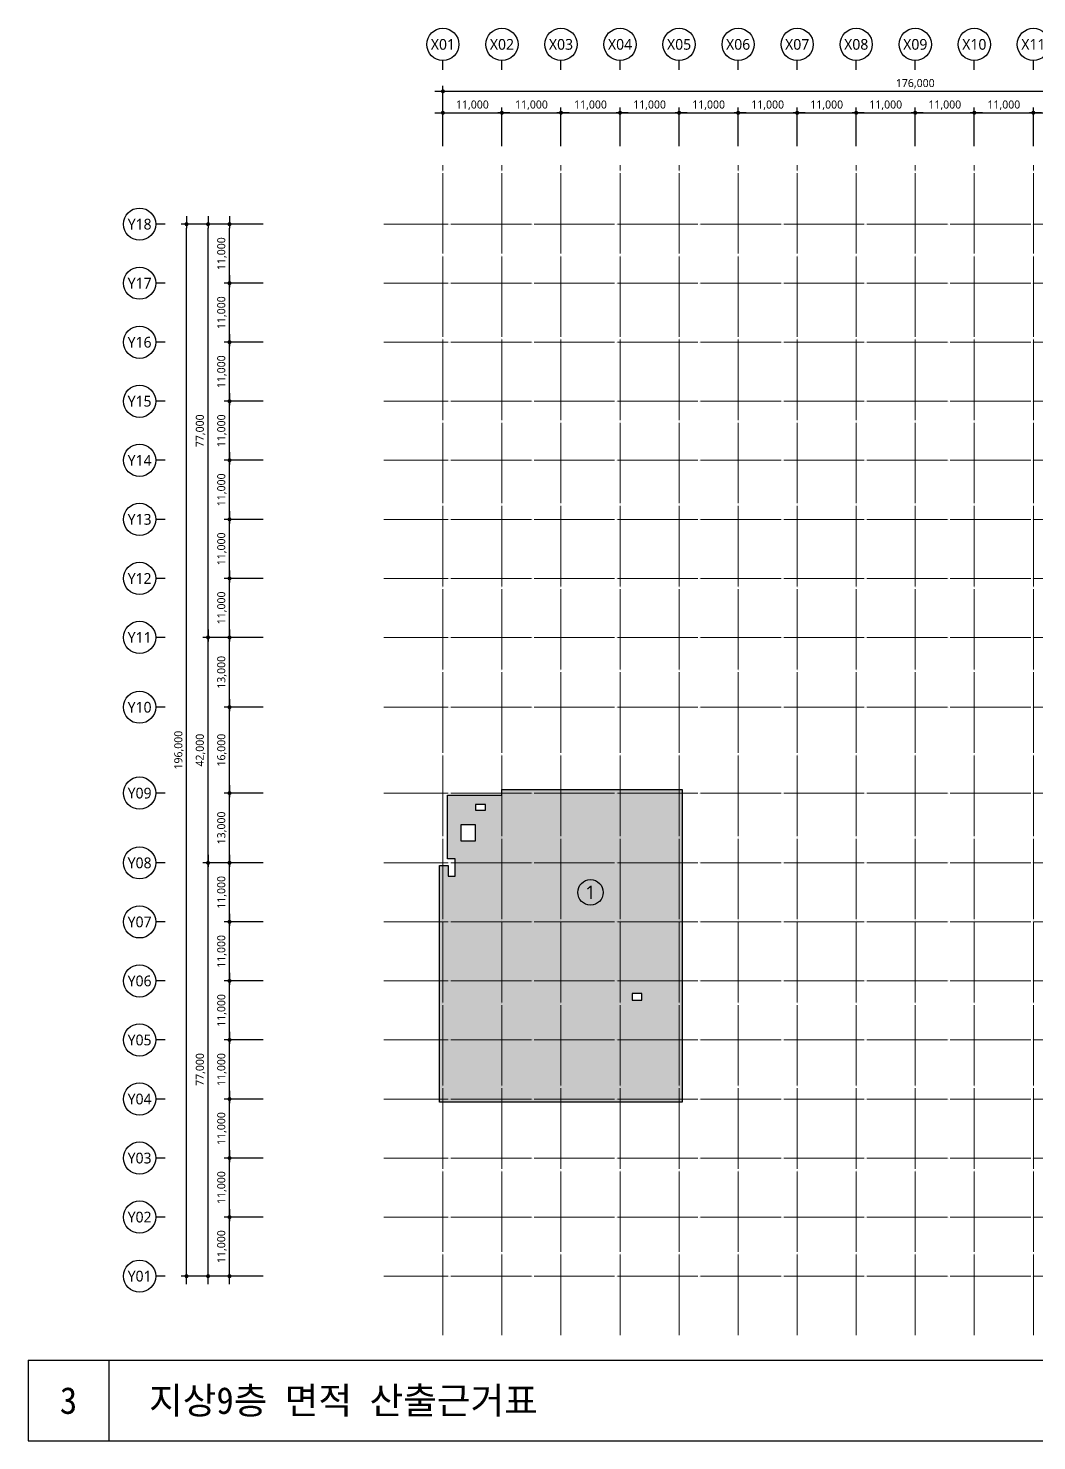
# Model space of a CAD drawing. Header units: millimetres. Extents: x 1877297 to 3504506, y 1389503 to 1925703.
# Drawn here: x 2717297 to 2905170, y 1389503 to 1652673 of the extents above; entities that cross this region are included whole.
import ezdxf
from ezdxf.enums import TextEntityAlignment as Align

# ---------------------------------------------------------------- set-up
doc = ezdxf.new("R2010")
doc.units = ezdxf.units.MM
doc.header["$LTSCALE"] = 5
doc.header["$MEASUREMENT"] = 0
doc.header["$PDSIZE"] = -10
doc.linetypes.add('CEN', pattern=[62, 60, -1, 0, -1])
doc.layers.get('0').update_dxf_attribs({"linetype": 'CONTINUOUS'})
doc.layers.get('Defpoints').update_dxf_attribs({"color": 153, "linetype": 'CONTINUOUS'})
for name, color, linetype, lineweight in [('A-AREA-LIN1', 4, 'CONTINUOUS', 25), ('A-AXIS-BUBL', 7, 'CONTINUOUS', 25), ('A-AXIS-LINE', 1, 'CEN', 15), ('A-DIMS', 7, 'CONTINUOUS', 25), ('A-XXXX-HATC', 8, 'CONTINUOUS', 18), ('A-XXXX-TABL', 7, 'CONTINUOUS', 25), ('A-XXXX-TXT2', 3, 'CONTINUOUS', 25)]:
    doc.layers.add(name, color=color, linetype=linetype, lineweight=lineweight)
doc.layers.add('AA-AREA', color=7, linetype='CONTINUOUS')
doc.styles.add('HY울릉도L', font='')
doc.styles.add('돋움', font='')
doc.styles.add('맑은고딕', font='malgun.ttf')
doc.styles.get('HY울릉도L').set_extended_font_data('HYwulM')
doc.styles.get('돋움').set_extended_font_data('DotumChe')
doc.dimstyles.new('CDIM', dxfattribs={"dimtxt": 3, "dimasz": 1.5, "dimexe": 2, "dimexo": 1, "dimgap": 1, "dimtad": 1, "dimdec": 0, "dimrnd": 0.5, "dimzin": 0, "dimdsep": 32, "dimlunit": 6, "dimtxsty": 'HY울릉도L', "dimblk1": '_CIDOT', "dimblk2": '_CIDOT', "dimsah": 1, "dimcen": 5.5, "dimclrd": 2, "dimclre": 2, "dimclrt": 7, "dimadec": 0, "dimazin": 0, "dimtfac": 1, "dimtdec": 0, "dimtix": 1, "dimtmove": 2, "dimatfit": 1, "dimldrblk": '_CIDOT', "dimfxl": 1, "dimtolj": 1, "dimtzin": 0, "dimlwd": -1, "dimarcsym": 0})

# ---------------------------------------------------------------- blocks, each defined once
blk = doc.blocks.new('면적중심선')
at = {"layer": 'A-AXIS-LINE', "ltscale": 50}
for points in [[(676821, 1781471), (676821, 1999471)], [(687821, 1781471), (687821, 1999471)], [(698821, 1781471), (698821, 1999471)], [(709821, 1781471), (709821, 1999471)], [(720821, 1781471), (720821, 1999471)], [(731821, 1781471), (731821, 1999471)], [(742821, 1781471), (742821, 1999471)], [(753821, 1781471), (753821, 1999471)], [(764821, 1781471), (764821, 1999471)], [(775821, 1781471), (775821, 1999471)], [(786821, 1781471), (786821, 1999471)], [(863821, 1988471), (665821, 1988471)], [(863821, 1977471), (665821, 1977471)], [(863821, 1966471), (665821, 1966471)], [(863821, 1955471), (665821, 1955471)], [(863821, 1944471), (665821, 1944471)], [(863821, 1933471), (665821, 1933471)], [(863821, 1922471), (665821, 1922471)], [(863821, 1911471), (665821, 1911471)], [(863821, 1898471), (665821, 1898471)], [(863821, 1882471), (665821, 1882471)], [(863821, 1869471), (665821, 1869471)], [(863821, 1858471), (665821, 1858471)], [(863821, 1847471), (665821, 1847471)], [(863821, 1836471), (665821, 1836471)], [(863821, 1825471), (665821, 1825471)], [(863821, 1814471), (665821, 1814471)], [(863821, 1803471), (665821, 1803471)], [(863821, 1792471), (665821, 1792471)]]:
    blk.add_lwpolyline(points, dxfattribs=at)
blk = doc.blocks.new('_CIDOT')
at = {"color": 0, "linetype": 'ByBlock'}
blk.add_line((2, 0), (-1, 0), dxfattribs=at)
at = {"color": 0, "linetype": 'ByBlock', "const_width": 0.5}
blk.add_lwpolyline([(-0.25, 0, 1), (0.25, 0, 1)], format="xyb", close=True, dxfattribs=at)
blk = doc.blocks.new('*D3')
at = {"layer": 'A-DIMS', "lineweight": -2, "transparency": 16777216}
for p, q in [((93193, 67121), (85943, 67121)), ((93193, 56121), (85943, 56121))]:
    blk.add_line(p, q, dxfattribs=at)
at = {"layer": 'A-DIMS', "transparency": 16777216}
blk.add_line((86943, 56871), (86943, 66371), dxfattribs=at)
at = {"layer": 'Defpoints', "color": 0, "transparency": 16777216}
for p in [(86943, 67121), (93693, 67121), (93693, 56121)]:
    blk.add_point(p, dxfattribs=at)
at = {"layer": 'A-DIMS', "transparency": 16777216, "xscale": 750, "yscale": 750, "zscale": 750}
for p, rotation in [((86943, 67121), 90), ((86943, 56121), 270)]:
    blk.add_blockref('_CIDOT', p, dxfattribs=dict(at, rotation=rotation))
at = {"layer": 'A-DIMS', "color": 3, "transparency": 16777216, "insert": (85538, 61621), "char_height": 1500, "attachment_point": 5, "rotation": 90, "style": '맑은고딕'}
blk.add_mtext('\\A1;11,000', dxfattribs=at)
blk = doc.blocks.new('*D4')
at = {"layer": 'A-DIMS', "lineweight": -2, "transparency": 16777216}
for p, q in [((93193, 78121), (85943, 78121)), ((93193, 67121), (85943, 67121))]:
    blk.add_line(p, q, dxfattribs=at)
at = {"layer": 'A-DIMS', "transparency": 16777216}
blk.add_line((86943, 67871), (86943, 77371), dxfattribs=at)
at = {"layer": 'Defpoints', "color": 0, "transparency": 16777216}
for p in [(86943, 78121), (93693, 78121), (93693, 67121)]:
    blk.add_point(p, dxfattribs=at)
at = {"layer": 'A-DIMS', "transparency": 16777216, "xscale": 750, "yscale": 750, "zscale": 750}
for p, rotation in [((86943, 78121), 90), ((86943, 67121), 270)]:
    blk.add_blockref('_CIDOT', p, dxfattribs=dict(at, rotation=rotation))
at = {"layer": 'A-DIMS', "color": 3, "transparency": 16777216, "insert": (85538, 72621), "char_height": 1500, "attachment_point": 5, "rotation": 90, "style": '맑은고딕'}
blk.add_mtext('\\A1;11,000', dxfattribs=at)
blk = doc.blocks.new('*D5')
at = {"layer": 'A-DIMS', "lineweight": -2, "transparency": 16777216}
for p, q in [((93193, 89121), (85943, 89121)), ((93193, 78121), (85943, 78121))]:
    blk.add_line(p, q, dxfattribs=at)
at = {"layer": 'A-DIMS', "transparency": 16777216}
blk.add_line((86943, 78871), (86943, 88371), dxfattribs=at)
at = {"layer": 'Defpoints', "color": 0, "transparency": 16777216}
for p in [(86943, 89121), (93693, 89121), (93693, 78121)]:
    blk.add_point(p, dxfattribs=at)
at = {"layer": 'A-DIMS', "transparency": 16777216, "xscale": 750, "yscale": 750, "zscale": 750}
for p, rotation in [((86943, 89121), 90), ((86943, 78121), 270)]:
    blk.add_blockref('_CIDOT', p, dxfattribs=dict(at, rotation=rotation))
at = {"layer": 'A-DIMS', "color": 3, "transparency": 16777216, "insert": (85538, 83621), "char_height": 1500, "attachment_point": 5, "rotation": 90, "style": '맑은고딕'}
blk.add_mtext('\\A1;11,000', dxfattribs=at)
blk = doc.blocks.new('*D6')
at = {"layer": 'A-DIMS', "lineweight": -2, "transparency": 16777216}
for p, q in [((93193, 100121), (85943, 100121)), ((93193, 89121), (85943, 89121))]:
    blk.add_line(p, q, dxfattribs=at)
at = {"layer": 'A-DIMS', "transparency": 16777216}
blk.add_line((86943, 89871), (86943, 99371), dxfattribs=at)
at = {"layer": 'Defpoints', "color": 0, "transparency": 16777216}
for p in [(86943, 100121), (93693, 100121), (93693, 89121)]:
    blk.add_point(p, dxfattribs=at)
at = {"layer": 'A-DIMS', "transparency": 16777216, "xscale": 750, "yscale": 750, "zscale": 750}
for p, rotation in [((86943, 100121), 90), ((86943, 89121), 270)]:
    blk.add_blockref('_CIDOT', p, dxfattribs=dict(at, rotation=rotation))
at = {"layer": 'A-DIMS', "color": 3, "transparency": 16777216, "insert": (85538, 94621), "char_height": 1500, "attachment_point": 5, "rotation": 90, "style": '맑은고딕'}
blk.add_mtext('\\A1;11,000', dxfattribs=at)
blk = doc.blocks.new('*D7')
at = {"layer": 'A-DIMS', "lineweight": -2, "transparency": 16777216}
for p, q in [((93193, 111121), (85943, 111121)), ((93193, 100121), (85943, 100121))]:
    blk.add_line(p, q, dxfattribs=at)
at = {"layer": 'A-DIMS', "transparency": 16777216}
blk.add_line((86943, 100871), (86943, 110371), dxfattribs=at)
at = {"layer": 'Defpoints', "color": 0, "transparency": 16777216}
for p in [(86943, 111121), (93693, 111121), (93693, 100121)]:
    blk.add_point(p, dxfattribs=at)
at = {"layer": 'A-DIMS', "transparency": 16777216, "xscale": 750, "yscale": 750, "zscale": 750}
for p, rotation in [((86943, 111121), 90), ((86943, 100121), 270)]:
    blk.add_blockref('_CIDOT', p, dxfattribs=dict(at, rotation=rotation))
at = {"layer": 'A-DIMS', "color": 3, "transparency": 16777216, "insert": (85538, 105621), "char_height": 1500, "attachment_point": 5, "rotation": 90, "style": '맑은고딕'}
blk.add_mtext('\\A1;11,000', dxfattribs=at)
blk = doc.blocks.new('*D8')
at = {"layer": 'A-DIMS', "lineweight": -2, "transparency": 16777216}
for p, q in [((93193, 122121), (85943, 122121)), ((93193, 111121), (85943, 111121))]:
    blk.add_line(p, q, dxfattribs=at)
at = {"layer": 'A-DIMS', "transparency": 16777216}
blk.add_line((86943, 111871), (86943, 121371), dxfattribs=at)
at = {"layer": 'Defpoints', "color": 0, "transparency": 16777216}
for p in [(86943, 122121), (93693, 122121), (93693, 111121)]:
    blk.add_point(p, dxfattribs=at)
at = {"layer": 'A-DIMS', "transparency": 16777216, "xscale": 750, "yscale": 750, "zscale": 750}
for p, rotation in [((86943, 122121), 90), ((86943, 111121), 270)]:
    blk.add_blockref('_CIDOT', p, dxfattribs=dict(at, rotation=rotation))
at = {"layer": 'A-DIMS', "color": 3, "transparency": 16777216, "insert": (85538, 116621), "char_height": 1500, "attachment_point": 5, "rotation": 90, "style": '맑은고딕'}
blk.add_mtext('\\A1;11,000', dxfattribs=at)
blk = doc.blocks.new('*D9')
at = {"layer": 'A-DIMS', "lineweight": -2, "transparency": 16777216}
for p, q in [((93193, 135121), (85943, 135121)), ((93193, 122121), (85943, 122121))]:
    blk.add_line(p, q, dxfattribs=at)
at = {"layer": 'A-DIMS', "transparency": 16777216}
blk.add_line((86943, 122871), (86943, 134371), dxfattribs=at)
at = {"layer": 'Defpoints', "color": 0, "transparency": 16777216}
for p in [(86943, 135121), (93693, 135121), (93693, 122121)]:
    blk.add_point(p, dxfattribs=at)
at = {"layer": 'A-DIMS', "transparency": 16777216, "xscale": 750, "yscale": 750, "zscale": 750}
for p, rotation in [((86943, 135121), 90), ((86943, 122121), 270)]:
    blk.add_blockref('_CIDOT', p, dxfattribs=dict(at, rotation=rotation))
at = {"layer": 'A-DIMS', "color": 3, "transparency": 16777216, "insert": (85538, 128621), "char_height": 1500, "attachment_point": 5, "rotation": 90, "style": '맑은고딕'}
blk.add_mtext('\\A1;13,000', dxfattribs=at)
blk = doc.blocks.new('*D10')
at = {"layer": 'A-DIMS', "lineweight": -2, "transparency": 16777216}
for p, q in [((93193, 151121), (85943, 151121)), ((93193, 135121), (85943, 135121))]:
    blk.add_line(p, q, dxfattribs=at)
at = {"layer": 'A-DIMS', "transparency": 16777216}
blk.add_line((86943, 135871), (86943, 150371), dxfattribs=at)
at = {"layer": 'Defpoints', "color": 0, "transparency": 16777216}
for p in [(86943, 151121), (93693, 151121), (93693, 135121)]:
    blk.add_point(p, dxfattribs=at)
at = {"layer": 'A-DIMS', "transparency": 16777216, "xscale": 750, "yscale": 750, "zscale": 750}
for p, rotation in [((86943, 151121), 90), ((86943, 135121), 270)]:
    blk.add_blockref('_CIDOT', p, dxfattribs=dict(at, rotation=rotation))
at = {"layer": 'A-DIMS', "color": 3, "transparency": 16777216, "insert": (85538, 143121), "char_height": 1500, "attachment_point": 5, "rotation": 90, "style": '맑은고딕'}
blk.add_mtext('\\A1;16,000', dxfattribs=at)
blk = doc.blocks.new('*D11')
at = {"layer": 'A-DIMS', "lineweight": -2, "transparency": 16777216}
for p, q in [((93193, 164121), (85943, 164121)), ((93193, 151121), (85943, 151121))]:
    blk.add_line(p, q, dxfattribs=at)
at = {"layer": 'A-DIMS', "transparency": 16777216}
blk.add_line((86943, 151871), (86943, 163371), dxfattribs=at)
at = {"layer": 'Defpoints', "color": 0, "transparency": 16777216}
for p in [(86943, 164121), (93693, 164121), (93693, 151121)]:
    blk.add_point(p, dxfattribs=at)
at = {"layer": 'A-DIMS', "transparency": 16777216, "xscale": 750, "yscale": 750, "zscale": 750}
for p, rotation in [((86943, 164121), 90), ((86943, 151121), 270)]:
    blk.add_blockref('_CIDOT', p, dxfattribs=dict(at, rotation=rotation))
at = {"layer": 'A-DIMS', "color": 3, "transparency": 16777216, "insert": (85538, 157621), "char_height": 1500, "attachment_point": 5, "rotation": 90, "style": '맑은고딕'}
blk.add_mtext('\\A1;13,000', dxfattribs=at)
blk = doc.blocks.new('*D12')
at = {"layer": 'A-DIMS', "lineweight": -2, "transparency": 16777216}
for p, q in [((93193, 175121), (85943, 175121)), ((93193, 164121), (85943, 164121))]:
    blk.add_line(p, q, dxfattribs=at)
at = {"layer": 'A-DIMS', "transparency": 16777216}
blk.add_line((86943, 164871), (86943, 174371), dxfattribs=at)
at = {"layer": 'Defpoints', "color": 0, "transparency": 16777216}
for p in [(86943, 175121), (93693, 175121), (93693, 164121)]:
    blk.add_point(p, dxfattribs=at)
at = {"layer": 'A-DIMS', "transparency": 16777216, "xscale": 750, "yscale": 750, "zscale": 750}
for p, rotation in [((86943, 175121), 90), ((86943, 164121), 270)]:
    blk.add_blockref('_CIDOT', p, dxfattribs=dict(at, rotation=rotation))
at = {"layer": 'A-DIMS', "color": 3, "transparency": 16777216, "insert": (85538, 169621), "char_height": 1500, "attachment_point": 5, "rotation": 90, "style": '맑은고딕'}
blk.add_mtext('\\A1;11,000', dxfattribs=at)
blk = doc.blocks.new('*D13')
at = {"layer": 'A-DIMS', "lineweight": -2, "transparency": 16777216}
for p, q in [((93193, 186121), (85943, 186121)), ((93193, 175121), (85943, 175121))]:
    blk.add_line(p, q, dxfattribs=at)
at = {"layer": 'A-DIMS', "transparency": 16777216}
blk.add_line((86943, 175871), (86943, 185371), dxfattribs=at)
at = {"layer": 'Defpoints', "color": 0, "transparency": 16777216}
for p in [(86943, 186121), (93693, 186121), (93693, 175121)]:
    blk.add_point(p, dxfattribs=at)
at = {"layer": 'A-DIMS', "transparency": 16777216, "xscale": 750, "yscale": 750, "zscale": 750}
for p, rotation in [((86943, 186121), 90), ((86943, 175121), 270)]:
    blk.add_blockref('_CIDOT', p, dxfattribs=dict(at, rotation=rotation))
at = {"layer": 'A-DIMS', "color": 3, "transparency": 16777216, "insert": (85538, 180621), "char_height": 1500, "attachment_point": 5, "rotation": 90, "style": '맑은고딕'}
blk.add_mtext('\\A1;11,000', dxfattribs=at)
blk = doc.blocks.new('*D14')
at = {"layer": 'A-DIMS', "lineweight": -2, "transparency": 16777216}
for p, q in [((93193, 197121), (85943, 197121)), ((93193, 186121), (85943, 186121))]:
    blk.add_line(p, q, dxfattribs=at)
at = {"layer": 'A-DIMS', "transparency": 16777216}
blk.add_line((86943, 186871), (86943, 196371), dxfattribs=at)
at = {"layer": 'Defpoints', "color": 0, "transparency": 16777216}
for p in [(86943, 197121), (93693, 197121), (93693, 186121)]:
    blk.add_point(p, dxfattribs=at)
at = {"layer": 'A-DIMS', "transparency": 16777216, "xscale": 750, "yscale": 750, "zscale": 750}
for p, rotation in [((86943, 197121), 90), ((86943, 186121), 270)]:
    blk.add_blockref('_CIDOT', p, dxfattribs=dict(at, rotation=rotation))
at = {"layer": 'A-DIMS', "color": 3, "transparency": 16777216, "insert": (85538, 191621), "char_height": 1500, "attachment_point": 5, "rotation": 90, "style": '맑은고딕'}
blk.add_mtext('\\A1;11,000', dxfattribs=at)
blk = doc.blocks.new('*D15')
at = {"layer": 'A-DIMS', "lineweight": -2, "transparency": 16777216}
for p, q in [((93193, 208121), (85943, 208121)), ((93193, 197121), (85943, 197121))]:
    blk.add_line(p, q, dxfattribs=at)
at = {"layer": 'A-DIMS', "transparency": 16777216}
blk.add_line((86943, 197871), (86943, 207371), dxfattribs=at)
at = {"layer": 'Defpoints', "color": 0, "transparency": 16777216}
for p in [(86943, 208121), (93693, 208121), (93693, 197121)]:
    blk.add_point(p, dxfattribs=at)
at = {"layer": 'A-DIMS', "transparency": 16777216, "xscale": 750, "yscale": 750, "zscale": 750}
for p, rotation in [((86943, 208121), 90), ((86943, 197121), 270)]:
    blk.add_blockref('_CIDOT', p, dxfattribs=dict(at, rotation=rotation))
at = {"layer": 'A-DIMS', "color": 3, "transparency": 16777216, "insert": (85538, 202621), "char_height": 1500, "attachment_point": 5, "rotation": 90, "style": '맑은고딕'}
blk.add_mtext('\\A1;11,000', dxfattribs=at)
blk = doc.blocks.new('*D16')
at = {"layer": 'A-DIMS', "lineweight": -2, "transparency": 16777216}
for p, q in [((93193, 219121), (85943, 219121)), ((93193, 208121), (85943, 208121))]:
    blk.add_line(p, q, dxfattribs=at)
at = {"layer": 'A-DIMS', "transparency": 16777216}
blk.add_line((86943, 208871), (86943, 218371), dxfattribs=at)
at = {"layer": 'Defpoints', "color": 0, "transparency": 16777216}
for p in [(86943, 219121), (93693, 219121), (93693, 208121)]:
    blk.add_point(p, dxfattribs=at)
at = {"layer": 'A-DIMS', "transparency": 16777216, "xscale": 750, "yscale": 750, "zscale": 750}
for p, rotation in [((86943, 219121), 90), ((86943, 208121), 270)]:
    blk.add_blockref('_CIDOT', p, dxfattribs=dict(at, rotation=rotation))
at = {"layer": 'A-DIMS', "color": 3, "transparency": 16777216, "insert": (85538, 213621), "char_height": 1500, "attachment_point": 5, "rotation": 90, "style": '맑은고딕'}
blk.add_mtext('\\A1;11,000', dxfattribs=at)
blk = doc.blocks.new('*D17')
at = {"layer": 'A-DIMS', "lineweight": -2, "transparency": 16777216}
for p, q in [((93193, 230121), (85943, 230121)), ((93193, 219121), (85943, 219121))]:
    blk.add_line(p, q, dxfattribs=at)
at = {"layer": 'A-DIMS', "transparency": 16777216}
blk.add_line((86943, 219871), (86943, 229371), dxfattribs=at)
at = {"layer": 'Defpoints', "color": 0, "transparency": 16777216}
for p in [(86943, 230121), (93693, 230121), (93693, 219121)]:
    blk.add_point(p, dxfattribs=at)
at = {"layer": 'A-DIMS', "transparency": 16777216, "xscale": 750, "yscale": 750, "zscale": 750}
for p, rotation in [((86943, 230121), 90), ((86943, 219121), 270)]:
    blk.add_blockref('_CIDOT', p, dxfattribs=dict(at, rotation=rotation))
at = {"layer": 'A-DIMS', "color": 3, "transparency": 16777216, "insert": (85538, 224621), "char_height": 1500, "attachment_point": 5, "rotation": 90, "style": '맑은고딕'}
blk.add_mtext('\\A1;11,000', dxfattribs=at)
blk = doc.blocks.new('*D18')
at = {"layer": 'A-DIMS', "lineweight": -2, "transparency": 16777216}
for p, q in [((93193, 241121), (85943, 241121)), ((93193, 230121), (85943, 230121))]:
    blk.add_line(p, q, dxfattribs=at)
at = {"layer": 'A-DIMS', "transparency": 16777216}
blk.add_line((86943, 230871), (86943, 240371), dxfattribs=at)
at = {"layer": 'Defpoints', "color": 0, "transparency": 16777216}
for p in [(86943, 241121), (93693, 241121), (93693, 230121)]:
    blk.add_point(p, dxfattribs=at)
at = {"layer": 'A-DIMS', "transparency": 16777216, "xscale": 750, "yscale": 750, "zscale": 750}
for p, rotation in [((86943, 241121), 90), ((86943, 230121), 270)]:
    blk.add_blockref('_CIDOT', p, dxfattribs=dict(at, rotation=rotation))
at = {"layer": 'A-DIMS', "color": 3, "transparency": 16777216, "insert": (85538, 235621), "char_height": 1500, "attachment_point": 5, "rotation": 90, "style": '맑은고딕'}
blk.add_mtext('\\A1;11,000', dxfattribs=at)
blk = doc.blocks.new('*D19')
at = {"layer": 'A-DIMS', "lineweight": -2, "transparency": 16777216}
for p, q in [((93193, 122121), (81943, 122121)), ((93193, 45121), (81943, 45121))]:
    blk.add_line(p, q, dxfattribs=at)
at = {"layer": 'A-DIMS', "transparency": 16777216}
blk.add_line((82943, 45871), (82943, 121371), dxfattribs=at)
at = {"layer": 'Defpoints', "color": 0, "transparency": 16777216}
for p in [(82943, 122121), (93693, 122121), (93693, 45121)]:
    blk.add_point(p, dxfattribs=at)
at = {"layer": 'A-DIMS', "transparency": 16777216, "xscale": 750, "yscale": 750, "zscale": 750}
for p, rotation in [((82943, 122121), 90), ((82943, 45121), 270)]:
    blk.add_blockref('_CIDOT', p, dxfattribs=dict(at, rotation=rotation))
at = {"layer": 'A-DIMS', "color": 3, "transparency": 16777216, "insert": (81542, 83621), "char_height": 1500, "attachment_point": 5, "rotation": 90, "style": '맑은고딕'}
blk.add_mtext('\\A1;77,000', dxfattribs=at)
blk = doc.blocks.new('*D20')
at = {"layer": 'A-DIMS', "lineweight": -2, "transparency": 16777216}
for p, q in [((93193, 241121), (77943, 241121)), ((93193, 45121), (77943, 45121))]:
    blk.add_line(p, q, dxfattribs=at)
at = {"layer": 'A-DIMS', "transparency": 16777216}
blk.add_line((78943, 45871), (78943, 240371), dxfattribs=at)
at = {"layer": 'Defpoints', "color": 0, "transparency": 16777216}
for p in [(78943, 241121), (93693, 241121), (93693, 45121)]:
    blk.add_point(p, dxfattribs=at)
at = {"layer": 'A-DIMS', "transparency": 16777216, "xscale": 750, "yscale": 750, "zscale": 750}
for p, rotation in [((78943, 241121), 90), ((78943, 45121), 270)]:
    blk.add_blockref('_CIDOT', p, dxfattribs=dict(at, rotation=rotation))
at = {"layer": 'A-DIMS', "color": 3, "transparency": 16777216, "insert": (77538, 143121), "char_height": 1500, "attachment_point": 5, "rotation": 90, "style": '맑은고딕'}
blk.add_mtext('\\A1;196,000', dxfattribs=at)
blk = doc.blocks.new('*D21')
at = {"layer": 'A-DIMS', "lineweight": -2, "transparency": 16777216}
for p, q in [((93193, 56121), (85943, 56121)), ((93193, 45121), (85943, 45121))]:
    blk.add_line(p, q, dxfattribs=at)
at = {"layer": 'A-DIMS', "transparency": 16777216}
blk.add_line((86943, 45871), (86943, 55371), dxfattribs=at)
at = {"layer": 'Defpoints', "color": 0, "transparency": 16777216}
for p in [(86943, 56121), (93693, 56121), (93693, 45121)]:
    blk.add_point(p, dxfattribs=at)
at = {"layer": 'A-DIMS', "transparency": 16777216, "xscale": 750, "yscale": 750, "zscale": 750}
for p, rotation in [((86943, 56121), 90), ((86943, 45121), 270)]:
    blk.add_blockref('_CIDOT', p, dxfattribs=dict(at, rotation=rotation))
at = {"layer": 'A-DIMS', "color": 3, "transparency": 16777216, "insert": (85538, 50621), "char_height": 1500, "attachment_point": 5, "rotation": 90, "style": '맑은고딕'}
blk.add_mtext('\\A1;11,000', dxfattribs=at)
blk = doc.blocks.new('*D22')
at = {"layer": 'A-DIMS', "lineweight": -2, "transparency": 16777216}
for p, q in [((93193, 164121), (81943, 164121)), ((93193, 122121), (81943, 122121))]:
    blk.add_line(p, q, dxfattribs=at)
at = {"layer": 'A-DIMS', "transparency": 16777216}
blk.add_line((82943, 122871), (82943, 163371), dxfattribs=at)
at = {"layer": 'Defpoints', "color": 0, "transparency": 16777216}
for p in [(82943, 164121), (93693, 164121), (93693, 122121)]:
    blk.add_point(p, dxfattribs=at)
at = {"layer": 'A-DIMS', "transparency": 16777216, "xscale": 750, "yscale": 750, "zscale": 750}
for p, rotation in [((82943, 164121), 90), ((82943, 122121), 270)]:
    blk.add_blockref('_CIDOT', p, dxfattribs=dict(at, rotation=rotation))
at = {"layer": 'A-DIMS', "color": 3, "transparency": 16777216, "insert": (81542, 143121), "char_height": 1500, "attachment_point": 5, "rotation": 90, "style": '맑은고딕'}
blk.add_mtext('\\A1;42,000', dxfattribs=at)
blk = doc.blocks.new('*D23')
at = {"layer": 'A-DIMS', "lineweight": -2, "transparency": 16777216}
for p, q in [((93193, 241121), (81943, 241121)), ((93193, 164121), (81943, 164121))]:
    blk.add_line(p, q, dxfattribs=at)
at = {"layer": 'A-DIMS', "transparency": 16777216}
blk.add_line((82943, 164871), (82943, 240371), dxfattribs=at)
at = {"layer": 'Defpoints', "color": 0, "transparency": 16777216}
for p in [(82943, 241121), (93693, 241121), (93693, 164121)]:
    blk.add_point(p, dxfattribs=at)
at = {"layer": 'A-DIMS', "transparency": 16777216, "xscale": 750, "yscale": 750, "zscale": 750}
for p, rotation in [((82943, 241121), 90), ((82943, 164121), 270)]:
    blk.add_blockref('_CIDOT', p, dxfattribs=dict(at, rotation=rotation))
at = {"layer": 'A-DIMS', "color": 3, "transparency": 16777216, "insert": (81542, 202621), "char_height": 1500, "attachment_point": 5, "rotation": 90, "style": '맑은고딕'}
blk.add_mtext('\\A1;77,000', dxfattribs=at)
blk = doc.blocks.new('*D24')
at = {"layer": 'A-DIMS', "lineweight": -2, "transparency": 16777216}
for p, q in [((148693, 255621), (148693, 262871)), ((159693, 255621), (159693, 262871))]:
    blk.add_line(p, q, dxfattribs=at)
at = {"layer": 'A-DIMS', "transparency": 16777216}
blk.add_line((149443, 261871), (158943, 261871), dxfattribs=at)
at = {"layer": 'Defpoints', "color": 0, "transparency": 16777216}
for p in [(159693, 261871), (148693, 255121), (159693, 255121)]:
    blk.add_point(p, dxfattribs=at)
at = {"layer": 'A-DIMS', "transparency": 16777216, "xscale": 750, "yscale": 750, "zscale": 750, "rotation": 180}
blk.add_blockref('_CIDOT', (148693, 261871), dxfattribs=at)
at = {"layer": 'A-DIMS', "transparency": 16777216, "xscale": 750, "yscale": 750, "zscale": 750}
blk.add_blockref('_CIDOT', (159693, 261871), dxfattribs=at)
at = {"layer": 'A-DIMS', "color": 3, "transparency": 16777216, "insert": (154193, 263275), "char_height": 1500, "attachment_point": 5, "style": '맑은고딕'}
blk.add_mtext('\\A1;11,000', dxfattribs=at)
blk = doc.blocks.new('*D25')
at = {"layer": 'A-DIMS', "lineweight": -2, "transparency": 16777216}
for p, q in [((159693, 255621), (159693, 262871)), ((170693, 255621), (170693, 262871))]:
    blk.add_line(p, q, dxfattribs=at)
at = {"layer": 'A-DIMS', "transparency": 16777216}
blk.add_line((160443, 261871), (169943, 261871), dxfattribs=at)
at = {"layer": 'Defpoints', "color": 0, "transparency": 16777216}
for p in [(170693, 261871), (159693, 255121), (170693, 255121)]:
    blk.add_point(p, dxfattribs=at)
at = {"layer": 'A-DIMS', "transparency": 16777216, "xscale": 750, "yscale": 750, "zscale": 750, "rotation": 180}
blk.add_blockref('_CIDOT', (159693, 261871), dxfattribs=at)
at = {"layer": 'A-DIMS', "transparency": 16777216, "xscale": 750, "yscale": 750, "zscale": 750}
blk.add_blockref('_CIDOT', (170693, 261871), dxfattribs=at)
at = {"layer": 'A-DIMS', "color": 3, "transparency": 16777216, "insert": (165193, 263275), "char_height": 1500, "attachment_point": 5, "style": '맑은고딕'}
blk.add_mtext('\\A1;11,000', dxfattribs=at)
blk = doc.blocks.new('*D26')
at = {"layer": 'A-DIMS', "lineweight": -2, "transparency": 16777216}
for p, q in [((170693, 255621), (170693, 262871)), ((181693, 255621), (181693, 262871))]:
    blk.add_line(p, q, dxfattribs=at)
at = {"layer": 'A-DIMS', "transparency": 16777216}
blk.add_line((171443, 261871), (180943, 261871), dxfattribs=at)
at = {"layer": 'Defpoints', "color": 0, "transparency": 16777216}
for p in [(181693, 261871), (170693, 255121), (181693, 255121)]:
    blk.add_point(p, dxfattribs=at)
at = {"layer": 'A-DIMS', "transparency": 16777216, "xscale": 750, "yscale": 750, "zscale": 750, "rotation": 180}
blk.add_blockref('_CIDOT', (170693, 261871), dxfattribs=at)
at = {"layer": 'A-DIMS', "transparency": 16777216, "xscale": 750, "yscale": 750, "zscale": 750}
blk.add_blockref('_CIDOT', (181693, 261871), dxfattribs=at)
at = {"layer": 'A-DIMS', "color": 3, "transparency": 16777216, "insert": (176193, 263275), "char_height": 1500, "attachment_point": 5, "style": '맑은고딕'}
blk.add_mtext('\\A1;11,000', dxfattribs=at)
blk = doc.blocks.new('*D27')
at = {"layer": 'A-DIMS', "lineweight": -2, "transparency": 16777216}
for p, q in [((181693, 255621), (181693, 262871)), ((192693, 255621), (192693, 262871))]:
    blk.add_line(p, q, dxfattribs=at)
at = {"layer": 'A-DIMS', "transparency": 16777216}
blk.add_line((182443, 261871), (191943, 261871), dxfattribs=at)
at = {"layer": 'Defpoints', "color": 0, "transparency": 16777216}
for p in [(192693, 261871), (181693, 255121), (192693, 255121)]:
    blk.add_point(p, dxfattribs=at)
at = {"layer": 'A-DIMS', "transparency": 16777216, "xscale": 750, "yscale": 750, "zscale": 750, "rotation": 180}
blk.add_blockref('_CIDOT', (181693, 261871), dxfattribs=at)
at = {"layer": 'A-DIMS', "transparency": 16777216, "xscale": 750, "yscale": 750, "zscale": 750}
blk.add_blockref('_CIDOT', (192693, 261871), dxfattribs=at)
at = {"layer": 'A-DIMS', "color": 3, "transparency": 16777216, "insert": (187193, 263275), "char_height": 1500, "attachment_point": 5, "style": '맑은고딕'}
blk.add_mtext('\\A1;11,000', dxfattribs=at)
blk = doc.blocks.new('*D28')
at = {"layer": 'A-DIMS', "lineweight": -2, "transparency": 16777216}
for p, q in [((192693, 255621), (192693, 262871)), ((203693, 255621), (203693, 262871))]:
    blk.add_line(p, q, dxfattribs=at)
at = {"layer": 'A-DIMS', "transparency": 16777216}
blk.add_line((193443, 261871), (202943, 261871), dxfattribs=at)
at = {"layer": 'Defpoints', "color": 0, "transparency": 16777216}
for p in [(203693, 261871), (192693, 255121), (203693, 255121)]:
    blk.add_point(p, dxfattribs=at)
at = {"layer": 'A-DIMS', "transparency": 16777216, "xscale": 750, "yscale": 750, "zscale": 750, "rotation": 180}
blk.add_blockref('_CIDOT', (192693, 261871), dxfattribs=at)
at = {"layer": 'A-DIMS', "transparency": 16777216, "xscale": 750, "yscale": 750, "zscale": 750}
blk.add_blockref('_CIDOT', (203693, 261871), dxfattribs=at)
at = {"layer": 'A-DIMS', "color": 3, "transparency": 16777216, "insert": (198193, 263275), "char_height": 1500, "attachment_point": 5, "style": '맑은고딕'}
blk.add_mtext('\\A1;11,000', dxfattribs=at)
blk = doc.blocks.new('*D29')
at = {"layer": 'A-DIMS', "lineweight": -2, "transparency": 16777216}
for p, q in [((203693, 255621), (203693, 262871)), ((214693, 255621), (214693, 262871))]:
    blk.add_line(p, q, dxfattribs=at)
at = {"layer": 'A-DIMS', "transparency": 16777216}
blk.add_line((204443, 261871), (213943, 261871), dxfattribs=at)
at = {"layer": 'Defpoints', "color": 0, "transparency": 16777216}
for p in [(214693, 261871), (203693, 255121), (214693, 255121)]:
    blk.add_point(p, dxfattribs=at)
at = {"layer": 'A-DIMS', "transparency": 16777216, "xscale": 750, "yscale": 750, "zscale": 750, "rotation": 180}
blk.add_blockref('_CIDOT', (203693, 261871), dxfattribs=at)
at = {"layer": 'A-DIMS', "transparency": 16777216, "xscale": 750, "yscale": 750, "zscale": 750}
blk.add_blockref('_CIDOT', (214693, 261871), dxfattribs=at)
at = {"layer": 'A-DIMS', "color": 3, "transparency": 16777216, "insert": (209193, 263275), "char_height": 1500, "attachment_point": 5, "style": '맑은고딕'}
blk.add_mtext('\\A1;11,000', dxfattribs=at)
blk = doc.blocks.new('*D30')
at = {"layer": 'A-DIMS', "lineweight": -2, "transparency": 16777216}
for p, q in [((214693, 255621), (214693, 262871)), ((225693, 255621), (225693, 262871))]:
    blk.add_line(p, q, dxfattribs=at)
at = {"layer": 'A-DIMS', "transparency": 16777216}
blk.add_line((215443, 261871), (224943, 261871), dxfattribs=at)
at = {"layer": 'Defpoints', "color": 0, "transparency": 16777216}
for p in [(225693, 261871), (214693, 255121), (225693, 255121)]:
    blk.add_point(p, dxfattribs=at)
at = {"layer": 'A-DIMS', "transparency": 16777216, "xscale": 750, "yscale": 750, "zscale": 750, "rotation": 180}
blk.add_blockref('_CIDOT', (214693, 261871), dxfattribs=at)
at = {"layer": 'A-DIMS', "transparency": 16777216, "xscale": 750, "yscale": 750, "zscale": 750}
blk.add_blockref('_CIDOT', (225693, 261871), dxfattribs=at)
at = {"layer": 'A-DIMS', "color": 3, "transparency": 16777216, "insert": (220193, 263275), "char_height": 1500, "attachment_point": 5, "style": '맑은고딕'}
blk.add_mtext('\\A1;11,000', dxfattribs=at)
blk = doc.blocks.new('*D31')
at = {"layer": 'A-DIMS', "lineweight": -2, "transparency": 16777216}
for p, q in [((225693, 255621), (225693, 262871)), ((236693, 255621), (236693, 262871))]:
    blk.add_line(p, q, dxfattribs=at)
at = {"layer": 'A-DIMS', "transparency": 16777216}
blk.add_line((226443, 261871), (235943, 261871), dxfattribs=at)
at = {"layer": 'Defpoints', "color": 0, "transparency": 16777216}
for p in [(236693, 261871), (225693, 255121), (236693, 255121)]:
    blk.add_point(p, dxfattribs=at)
at = {"layer": 'A-DIMS', "transparency": 16777216, "xscale": 750, "yscale": 750, "zscale": 750, "rotation": 180}
blk.add_blockref('_CIDOT', (225693, 261871), dxfattribs=at)
at = {"layer": 'A-DIMS', "transparency": 16777216, "xscale": 750, "yscale": 750, "zscale": 750}
blk.add_blockref('_CIDOT', (236693, 261871), dxfattribs=at)
at = {"layer": 'A-DIMS', "color": 3, "transparency": 16777216, "insert": (231193, 263275), "char_height": 1500, "attachment_point": 5, "style": '맑은고딕'}
blk.add_mtext('\\A1;11,000', dxfattribs=at)
blk = doc.blocks.new('*D32')
at = {"layer": 'A-DIMS', "lineweight": -2, "transparency": 16777216}
for p, q in [((236693, 255621), (236693, 262871)), ((247693, 255621), (247693, 262871))]:
    blk.add_line(p, q, dxfattribs=at)
at = {"layer": 'A-DIMS', "transparency": 16777216}
blk.add_line((237443, 261871), (246943, 261871), dxfattribs=at)
at = {"layer": 'Defpoints', "color": 0, "transparency": 16777216}
for p in [(247693, 261871), (236693, 255121), (247693, 255121)]:
    blk.add_point(p, dxfattribs=at)
at = {"layer": 'A-DIMS', "transparency": 16777216, "xscale": 750, "yscale": 750, "zscale": 750, "rotation": 180}
blk.add_blockref('_CIDOT', (236693, 261871), dxfattribs=at)
at = {"layer": 'A-DIMS', "transparency": 16777216, "xscale": 750, "yscale": 750, "zscale": 750}
blk.add_blockref('_CIDOT', (247693, 261871), dxfattribs=at)
at = {"layer": 'A-DIMS', "color": 3, "transparency": 16777216, "insert": (242193, 263275), "char_height": 1500, "attachment_point": 5, "style": '맑은고딕'}
blk.add_mtext('\\A1;11,000', dxfattribs=at)
blk = doc.blocks.new('*D37')
at = {"layer": 'A-DIMS', "lineweight": -2, "transparency": 16777216}
for p, q in [((126693, 255621), (126693, 266871)), ((302693, 255621), (302693, 266871))]:
    blk.add_line(p, q, dxfattribs=at)
at = {"layer": 'A-DIMS', "transparency": 16777216}
blk.add_line((127443, 265871), (301943, 265871), dxfattribs=at)
at = {"layer": 'Defpoints', "color": 0, "transparency": 16777216}
for p in [(302693, 265871), (126693, 255121), (302693, 255121)]:
    blk.add_point(p, dxfattribs=at)
at = {"layer": 'A-DIMS', "transparency": 16777216, "xscale": 750, "yscale": 750, "zscale": 750, "rotation": 180}
blk.add_blockref('_CIDOT', (126693, 265871), dxfattribs=at)
at = {"layer": 'A-DIMS', "transparency": 16777216, "xscale": 750, "yscale": 750, "zscale": 750}
blk.add_blockref('_CIDOT', (302693, 265871), dxfattribs=at)
at = {"layer": 'A-DIMS', "color": 3, "transparency": 16777216, "insert": (214693, 267275), "char_height": 1500, "attachment_point": 5, "style": '맑은고딕'}
blk.add_mtext('\\A1;176,000', dxfattribs=at)
blk = doc.blocks.new('*D39')
at = {"layer": 'A-DIMS', "lineweight": -2, "transparency": 16777216}
for p, q in [((126693, 255621), (126693, 262871)), ((137693, 255621), (137693, 262871))]:
    blk.add_line(p, q, dxfattribs=at)
at = {"layer": 'A-DIMS', "transparency": 16777216}
blk.add_line((127443, 261871), (136943, 261871), dxfattribs=at)
at = {"layer": 'Defpoints', "color": 0, "transparency": 16777216}
for p in [(137693, 261871), (126693, 255121), (137693, 255121)]:
    blk.add_point(p, dxfattribs=at)
at = {"layer": 'A-DIMS', "transparency": 16777216, "xscale": 750, "yscale": 750, "zscale": 750, "rotation": 180}
blk.add_blockref('_CIDOT', (126693, 261871), dxfattribs=at)
at = {"layer": 'A-DIMS', "transparency": 16777216, "xscale": 750, "yscale": 750, "zscale": 750}
blk.add_blockref('_CIDOT', (137693, 261871), dxfattribs=at)
at = {"layer": 'A-DIMS', "color": 3, "transparency": 16777216, "insert": (132193, 263275), "char_height": 1500, "attachment_point": 5, "style": '맑은고딕'}
blk.add_mtext('\\A1;11,000', dxfattribs=at)
blk = doc.blocks.new('*D40')
at = {"layer": 'A-DIMS', "lineweight": -2, "transparency": 16777216}
for p, q in [((137693, 255621), (137693, 262871)), ((148693, 255621), (148693, 262871))]:
    blk.add_line(p, q, dxfattribs=at)
at = {"layer": 'A-DIMS', "transparency": 16777216}
blk.add_line((138443, 261871), (147943, 261871), dxfattribs=at)
at = {"layer": 'Defpoints', "color": 0, "transparency": 16777216}
for p in [(148693, 261871), (137693, 255121), (148693, 255121)]:
    blk.add_point(p, dxfattribs=at)
at = {"layer": 'A-DIMS', "transparency": 16777216, "xscale": 750, "yscale": 750, "zscale": 750, "rotation": 180}
blk.add_blockref('_CIDOT', (137693, 261871), dxfattribs=at)
at = {"layer": 'A-DIMS', "transparency": 16777216, "xscale": 750, "yscale": 750, "zscale": 750}
blk.add_blockref('_CIDOT', (148693, 261871), dxfattribs=at)
at = {"layer": 'A-DIMS', "color": 3, "transparency": 16777216, "insert": (143193, 263275), "char_height": 1500, "attachment_point": 5, "style": '맑은고딕'}
blk.add_mtext('\\A1;11,000', dxfattribs=at)
blk = doc.blocks.new('DIM(210222)')
for p, q in [((126693, 269870.6), (126693, 271620.6)), ((137693, 269870.6), (137693, 271620.6)), ((148693, 269870.6), (148693, 271620.6)), ((159693, 269870.6), (159693, 271620.6)), ((170693, 269870.6), (170693, 271620.6)), ((181693, 269870.6), (181693, 271620.6)), ((192693, 269870.6), (192693, 271620.6)), ((203693, 269870.6), (203693, 271620.6)), ((214693, 269870.6), (214693, 271620.6)), ((225693, 269870.6), (225693, 271620.6)), ((236693, 269870.6), (236693, 271620.6)), ((74943, 241120.6), (73193, 241120.6)), ((74943, 230120.6), (73193, 230120.6)), ((74943, 219120.6), (73193, 219120.6)), ((74943, 208120.6), (73193, 208120.6)), ((74943, 197120.6), (73193, 197120.6)), ((74943, 186120.6), (73193, 186120.6)), ((74943, 175120.6), (73193, 175120.6)), ((74943, 164120.6), (73193, 164120.6)), ((74943, 151120.6), (73193, 151120.6)), ((74943, 135120.6), (73193, 135120.6)), ((74943, 122120.6), (73193, 122120.6)), ((74943, 111120.6), (73193, 111120.6)), ((74943, 100120.6), (73193, 100120.6)), ((74943, 89120.6), (73193, 89120.6)), ((74943, 78120.6), (73193, 78120.6)), ((74943, 67120.6), (73193, 67120.6)), ((74943, 56120.6), (73193, 56120.6)), ((74943, 45120.6), (73193, 45120.6))]:
    blk.add_line(p, q)
at = {"layer": 'A-AXIS-BUBL', "ltscale": 0.2}
for centre in [(126693, 274620.6), (137693, 274620.6), (148693, 274620.6), (159693, 274620.6), (170693, 274620.6), (181693, 274620.6), (192693, 274620.6), (203693, 274620.6), (214693, 274620.6), (225693, 274620.6), (236693, 274620.6), (70193, 241120.6), (70193, 230120.6), (70193, 219120.6), (70193, 208120.6), (70193, 197120.6), (70193, 186120.6), (70193, 175120.6), (70193, 164120.6), (70193, 151120.6), (70193, 135120.6), (70193, 122120.6), (70193, 111120.6), (70193, 100120.6), (70193, 89120.6), (70193, 78120.6), (70193, 67120.6), (70193, 56120.6), (70193, 45120.6)]:
    blk.add_circle(centre, 3000, dxfattribs=at)
at = {"layer": 'A-XXXX-TXT2', "ltscale": 0.2, "style": '맑은고딕'}
for s, p in [('X01', (126693, 274620.6)), ('X02', (137693, 274620.6)), ('X03', (148693, 274620.6)), ('X04', (159693, 274620.6)), ('X05', (170693, 274620.6)), ('X06', (181693, 274620.6)), ('X07', (192693, 274620.6)), ('X08', (203693, 274620.6)), ('X09', (214693, 274620.6)), ('X10', (225693, 274620.6)), ('X11', (236693, 274620.6)), ('Y18', (70193, 241120.6)), ('Y17', (70193, 230120.6)), ('Y16', (70193, 219120.6)), ('Y15', (70193, 208120.6)), ('Y14', (70193, 197120.6)), ('Y13', (70193, 186120.6)), ('Y12', (70193, 175120.6)), ('Y11', (70193, 164120.6)), ('Y10', (70193, 151120.6)), ('Y09', (70193, 135120.6)), ('Y08', (70193, 122120.6)), ('Y07', (70193, 111120.6)), ('Y06', (70193, 100120.6)), ('Y05', (70193, 89120.6)), ('Y04', (70193, 78120.6)), ('Y03', (70193, 67120.6)), ('Y02', (70193, 56120.6)), ('Y01', (70193, 45120.6))]:
    blk.add_text(s, height=2000, dxfattribs=at).set_placement(p, align=Align.MIDDLE)
at = {"layer": 'A-DIMS'}
for p1, p2, distance, picture, middle in [((126693, 255120.6), (302693, 255120.6), 10750, '*D37', (214693, 267275.5)), ((126693, 255120.6), (137693, 255120.6), 6750, '*D39', (132193, 263275.5)), ((137693, 255120.6), (148693, 255120.6), 6750, '*D40', (143193, 263275.5)), ((148693, 255120.6), (159693, 255120.6), 6750, '*D24', (154193, 263275.5)), ((159693, 255120.6), (170693, 255120.6), 6750, '*D25', (165193, 263275.5)), ((170693, 255120.6), (181693, 255120.6), 6750, '*D26', (176193, 263275.5)), ((181693, 255120.6), (192693, 255120.6), 6750, '*D27', (187193, 263275.5)), ((192693, 255120.6), (203693, 255120.6), 6750, '*D28', (198193, 263275.5)), ((203693, 255120.6), (214693, 255120.6), 6750, '*D29', (209193, 263275.5)), ((214693, 255120.6), (225693, 255120.6), 6750, '*D30', (220193, 263275.5)), ((225693, 255120.6), (236693, 255120.6), 6750, '*D31', (231193, 263275.5)), ((236693, 255120.6), (247693, 255120.6), 6750, '*D32', (242193, 263275.5)), ((93693, 45120.6), (93693, 241120.6), 14750, '*D20', (77538.1, 143120.6)), ((93693, 164120.6), (93693, 241120.6), 10750, '*D23', (81542.2, 202620.6)), ((93693, 230120.6), (93693, 241120.6), 6750, '*D18', (85538.1, 235620.6)), ((93693, 219120.6), (93693, 230120.6), 6750, '*D17', (85538.1, 224620.6)), ((93693, 208120.6), (93693, 219120.6), 6750, '*D16', (85538.1, 213620.6)), ((93693, 197120.6), (93693, 208120.6), 6750, '*D15', (85538.1, 202620.6)), ((93693, 186120.6), (93693, 197120.6), 6750, '*D14', (85538.1, 191620.6)), ((93693, 175120.6), (93693, 186120.6), 6750, '*D13', (85538.1, 180620.6)), ((93693, 164120.6), (93693, 175120.6), 6750, '*D12', (85538.1, 169620.6)), ((93693, 122120.6), (93693, 164120.6), 10750, '*D22', (81542.2, 143120.6)), ((93693, 151120.6), (93693, 164120.6), 6750, '*D11', (85538.1, 157620.6)), ((93693, 135120.6), (93693, 151120.6), 6750, '*D10', (85538.1, 143120.6)), ((93693, 122120.6), (93693, 135120.6), 6750, '*D9', (85538.1, 128620.6)), ((93693, 45120.6), (93693, 122120.6), 10750, '*D19', (81542.2, 83620.6)), ((93693, 111120.6), (93693, 122120.6), 6750, '*D8', (85538.1, 116620.6)), ((93693, 100120.6), (93693, 111120.6), 6750, '*D7', (85538.1, 105620.6)), ((93693, 89120.6), (93693, 100120.6), 6750, '*D6', (85538.1, 94620.6)), ((93693, 78120.6), (93693, 89120.6), 6750, '*D5', (85538.1, 83620.6)), ((93693, 67120.6), (93693, 78120.6), 6750, '*D4', (85538.1, 72620.6)), ((93693, 56120.6), (93693, 67120.6), 6750, '*D3', (85538.1, 61620.6)), ((93693, 45120.6), (93693, 56120.6), 6750, '*D21', (85538.1, 50620.6))]:
    dim = blk.add_aligned_dim(p1=p1, p2=p2, distance=distance, dimstyle='CDIM', override={"dimscale": 500, "dimtxsty": '맑은고딕', "dimclrd": 256, "dimclre": 256, "dimclrt": 3}, dxfattribs=at)
    dim.commit()
    dim.dimension.update_dxf_attribs({"geometry": picture, "text_midpoint": middle})

msp = doc.modelspace()

# ---------------------------------------------------------------- hatches: boundary and pattern name
at = {"layer": 'A-XXXX-HATC'}
h = msp.add_hatch(color=256, dxfattribs=at)
h.dxf.hatch_style = 1
h.paths.add_polyline_path([(2839140.1, 1510823.4), (2805540.1, 1510823.4), (2805540.1, 1509798.4), (2795415.1, 1509798.4), (2795415.1, 1497948.4), (2796840.1, 1497948.4), (2796840.1, 1494673.4), (2795540.1, 1494673.4), (2795540.1, 1496698.4), (2793890.1, 1496698.4), (2793890.1, 1452573.4), (2839140.1, 1452573.4)])
h.paths.add_polyline_path([(2831615.1, 1472823.4), (2831615.1, 1471598.4), (2829815.1, 1471598.4), (2829815.1, 1472823.4)], flags=16)
h.paths.add_polyline_path([(2802465.1, 1506973.4), (2800615.1, 1506973.4), (2800615.1, 1508023.4), (2802465.1, 1508023.4)], flags=16)
h.paths.add_polyline_path([(2800540.1, 1501198.4), (2797965.1, 1501198.4), (2797965.1, 1504348.4), (2800540.1, 1504348.4)], flags=16)

# ---------------------------------------------------------------- linework, layer by layer
at = {"layer": 'A-AREA-LIN1'}
for points in [[(2795415.1, 1509798.4), (2805540.1, 1509798.4), (2805540.1, 1510823.4), (2839140.1, 1510823.4), (2839140.1, 1452573.4), (2793890.1, 1452573.4), (2793890.1, 1496698.4), (2795540.1, 1496698.4), (2795540.1, 1494673.4), (2796840.1, 1494673.4), (2796840.1, 1497948.4), (2795415.1, 1497948.4)], [(2802465.1, 1508023.4), (2800615.1, 1508023.4), (2800615.1, 1506973.4), (2802465.1, 1506973.4)], [(2797965.1, 1504348.4), (2800540.1, 1504348.4), (2800540.1, 1501198.4), (2797965.1, 1501198.4)], [(2829815.1, 1471598.4), (2831615.1, 1471598.4), (2831615.1, 1472823.4), (2829815.1, 1472823.4)]]:
    msp.add_lwpolyline(points, close=True, dxfattribs=at)
at = {"layer": 'A-XXXX-TABL'}
for p, q in [((2717297, 1404502.8), (3436047, 1404502.8)), ((2717297, 1404502.8), (2717297, 1389502.8)), ((2732297, 1404502.8), (2732297, 1389502.8)), ((2717297, 1389502.8), (3436047, 1389502.8))]:
    msp.add_line(p, q, dxfattribs=at)
at = {"layer": 'AA-AREA', "ltscale": 0.2}
msp.add_circle((2822040.1, 1491673.4), 2373.1, dxfattribs=at)

# ---------------------------------------------------------------- block references
for name, p in [('DIM(210222)', (2667847, 1375052.8)), ('면적중심선', (2117719, -372297.1))]:
    msp.add_blockref(name, p)

# ---------------------------------------------------------------- texts
at = {"layer": 'A-XXXX-TXT2', "style": '맑은고딕'}
msp.add_text('1', height=2500, dxfattribs=at).set_placement((2822040.1, 1491673.4), align=Align.MIDDLE)
at = {"layer": 'A-XXXX-TXT2', "style": '돋움'}
msp.add_text('지상9층 면적 산출근거표', height=5000, dxfattribs=at).set_placement((2739797, 1394502.8))
msp.add_text('3', height=5000, dxfattribs=at).set_placement((2724797, 1397002.8), align=Align.MIDDLE_CENTER)

doc.saveas('drawing.dxf')
